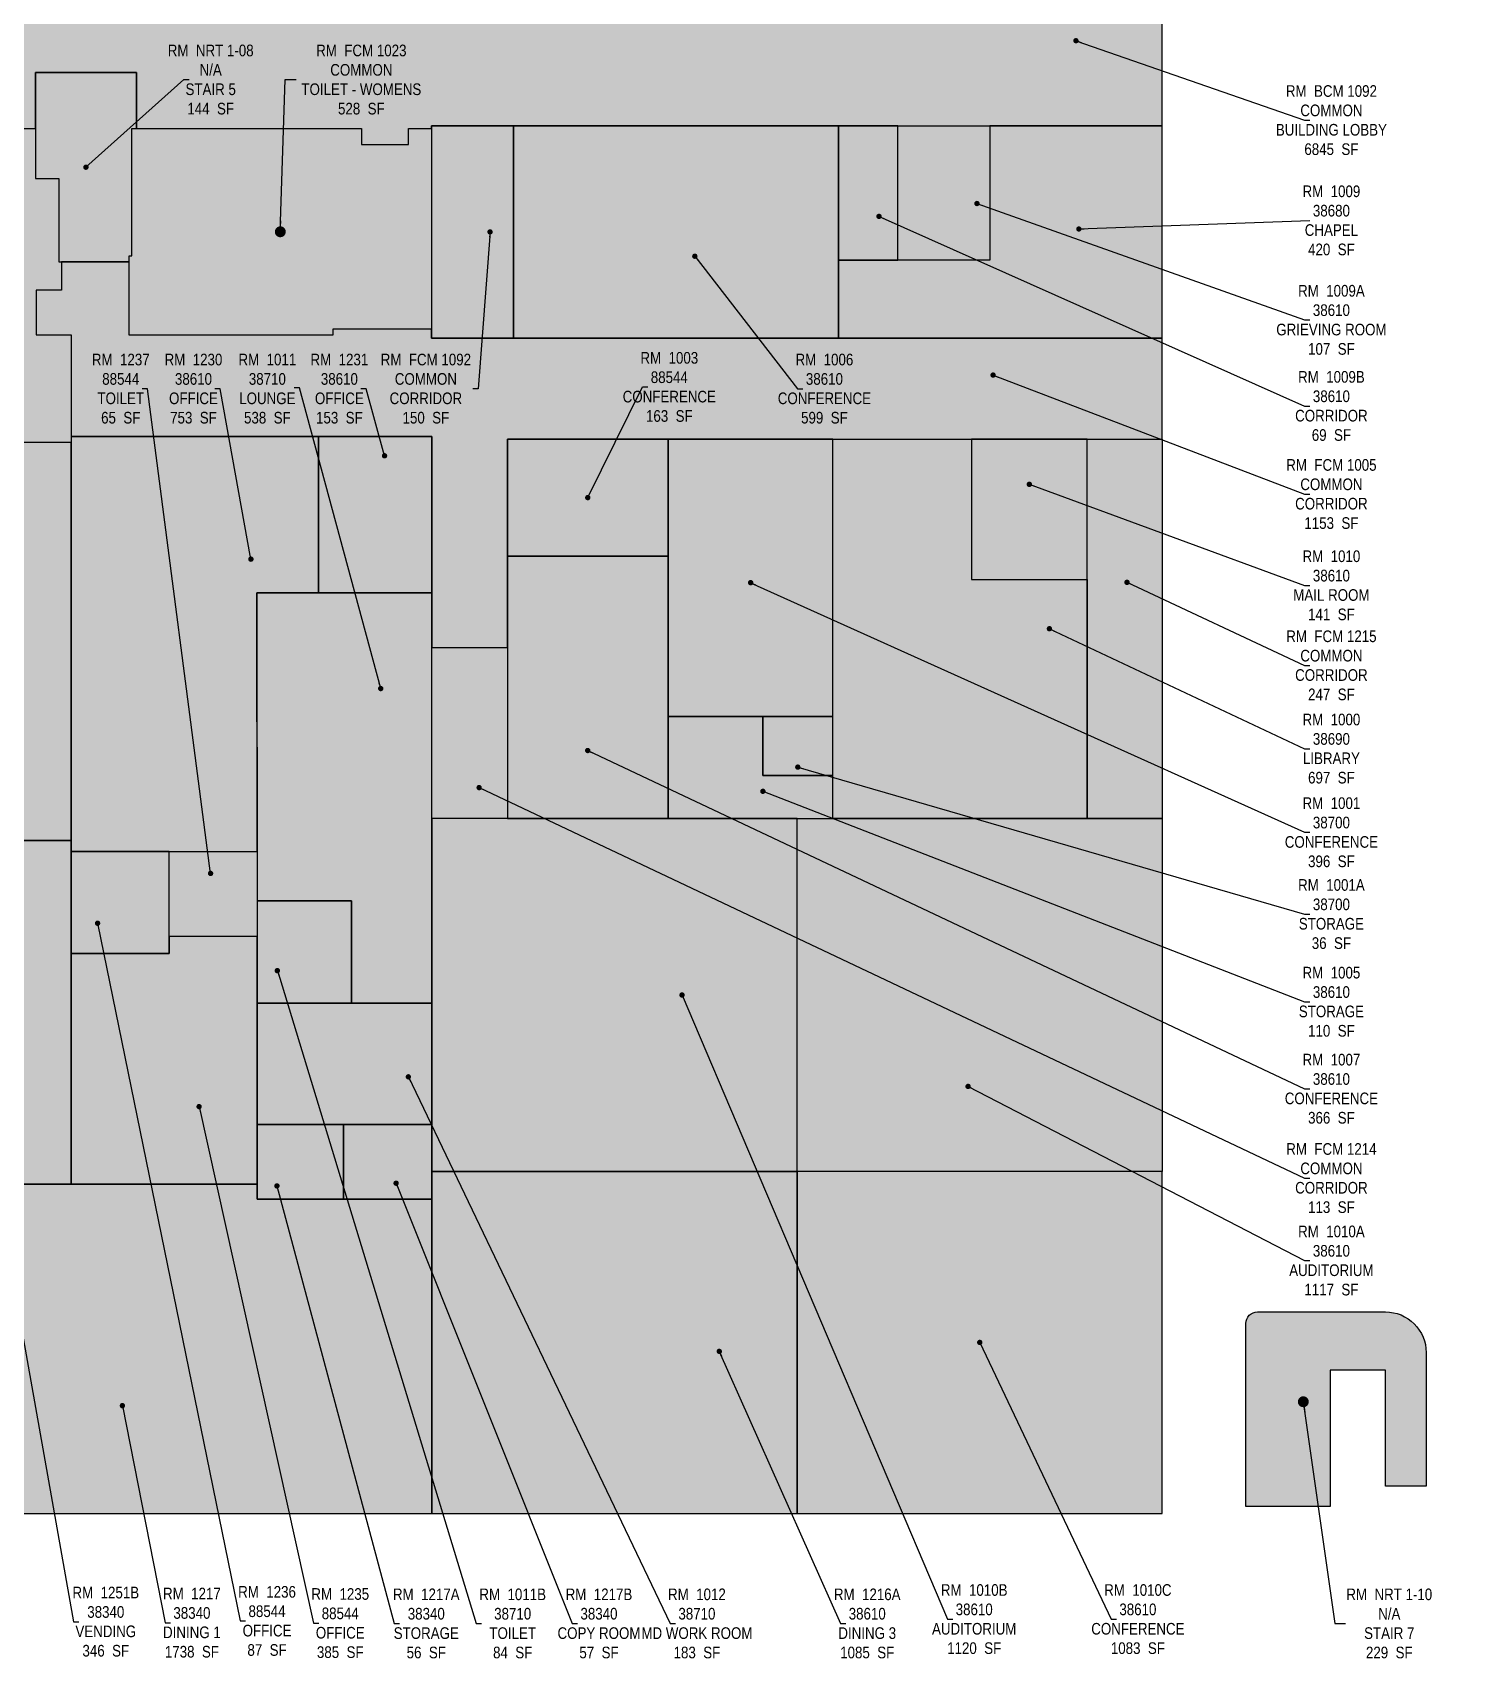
# Model space of a CAD drawing. Header units: inches. Extents: x 224 to 7720, y 1402 to 4817.
# Drawn here: x 6098 to 7708, y 1605 to 3422 of the extents above; entities that cross this region are included whole.
import ezdxf

# ---------------------------------------------------------------- set-up
doc = ezdxf.new("R2010")
doc.units = ezdxf.units.IN
doc.header["$LTSCALE"] = 96
doc.header["$MEASUREMENT"] = 0
for name, color, linetype in [('0-LABEL', 3, 'Continuous'), ('1-NRT', 200, 'Continuous'), ('1-NRT-PTN', 253, 'Continuous'), ('2-BCM', 140, 'Continuous'), ('2-BCM-PTN', 250, 'Continuous'), ('3-FCM', 190, 'Continuous'), ('3-FCM-PTN', 9, 'Continuous'), ('4-OCC', 6, 'Continuous'), ('4-OCC-PTN', 95, 'Continuous')]:
    doc.layers.add(name, color=color, linetype=linetype)
doc.styles.add('ArialN', font='ARIALN.TTF')
doc.dimstyles.new('AB-195', dxfattribs={"dimscale": 195, "dimtxt": 0.0703125, "dimasz": 0.0625, "dimexe": 0.0625, "dimexo": 0.125, "dimgap": 0.25, "dimtad": 0, "dimdec": 4, "dimrnd": 0.0625, "dimzin": 0, "dimdsep": 46, "dimlunit": 4, "dimtxsty": 'ArialN', "dimblk": 'ARCHTICK', "dimcen": 0.0625, "dimclrd": 256, "dimclre": 256, "dimclrt": 256, "dimadec": 0, "dimazin": 0, "dimtfac": 1, "dimtdec": 4, "dimtofl": 0, "dimtmove": 2, "dimatfit": 3, "dimldrblk": 'DOT', "dimfxl": 0, "dimfrac": 2, "dimtolj": 1, "dimtzin": 0, "dimlwd": -1, "dimlwe": -1, "dimarcsym": 0})

# ---------------------------------------------------------------- blocks, each defined once
blk = doc.blocks.new('_ArchTick')
at = {"const_width": 0.15}
blk.add_lwpolyline([(-0.5, -0.5), (0.5, 0.5)], dxfattribs=at)
blk = doc.blocks.new('_Dot')
at = {"lineweight": -2}
blk.add_line((-0.5, 0), (-1, 0), dxfattribs=at)
at = {"const_width": 0.5}
blk.add_lwpolyline([(-0.25, 0, 1), (0.25, 0, 1)], format="xyb", close=True, dxfattribs=at)

msp = doc.modelspace()

# ---------------------------------------------------------------- hatches: boundary and pattern name
at = {"layer": '1-NRT-PTN'}
msp.add_hatch(color=256, dxfattribs=at).paths.add_polyline_path([(6130.225474683675, 3165.749999999362), (6205.787974683672, 3165.749999999359), (6205.78797468367, 3172.749999999994), (6208.935335574098, 3172.749999999995), (6209.000000000042, 3315.020709935005), (6214.039796008125, 3315.020709935003), (6214.039796008125, 3377.685361649026), (6101.215321260066, 3377.685361649026), (6101.215321260058, 3259.250000000365), (6127.225474683675, 3259.250000000362), (6127.225474683675, 3165.749999999361), (6205.893987341873, 3165.74999999936)])
h = msp.add_hatch(color=256, dxfattribs=at)
edge = h.paths.add_edge_path()
edge.add_line((7655.5, 1946.499999999992), (7655.499999999868, 1796.999999999955))
edge.add_line((7655.499999999868, 1796.999999999955), (7610, 1796.999999999942))
edge.add_line((7610, 1796.999999999942), (7610.000000000001, 1926.999999999955))
edge.add_line((7610.000000000001, 1926.999999999955), (7548.250000000003, 1926.999999999955))
edge.add_line((7548.250000000003, 1926.999999999955), (7548.250000000039, 1774.249999999992))
edge.add_line((7548.250000000039, 1774.249999999992), (7453.999999999964, 1774.250000000009))
edge.add_line((7453.999999999964, 1774.250000000009), (7454, 1978.999999999996))
edge.add_arc((7466.99999999991, 1979.000000000082), 12.99999999990996, 89.99999999992389, 180.0000000003808, ccw=False)
edge.add_line((7466.999999999927, 1991.999999999992), (7610.000000000001, 1991.999999999993))
edge.add_arc((7610, 1946.499999999993), 45.49999999999977, -1.9895196601282805e-12, 89.99999999999892, ccw=False)
at = {"layer": '2-BCM-PTN'}
h = msp.add_hatch(color=256, dxfattribs=at)
edge = h.paths.add_edge_path()
edge.add_line((6101.212454112479, 3315.029857468945), (6101.209233548896, 3377.685361649026))
edge.add_line((6101.209233548896, 3377.685361649026), (6214.039796008125, 3377.685361649026))
edge.add_line((6214.039796008125, 3377.685361649026), (6214.039796008125, 3315.020709935003))
edge.add_line((6214.039796008125, 3315.020709935003), (6465.776710180276, 3315.020709935004))
edge.add_line((6465.776710180276, 3315.020709935004), (6465.776710180276, 3297.000000000073))
edge.add_line((6465.776710180276, 3297.000000000073), (6518.000000000043, 3297.000000000072))
edge.add_line((6518.000000000043, 3297.000000000072), (6518.031250000107, 3315.020709935004))
edge.add_line((6518.031250000107, 3315.020709935004), (6544.000000000012, 3315.020709934398))
edge.add_line((6544.000000000012, 3315.020709934398), (6544.000000000081, 3318.000000000032))
edge.add_line((6544.000000000081, 3318.000000000032), (7360.5, 3318.000000000363))
edge.add_line((7360.5, 3318.000000000363), (7360.499999999998, 3542.1709175719))
edge.add_line((7360.499999999998, 3542.1709175719), (6867.031278126902, 3542.170917571907))
edge.add_line((6867.031278126902, 3542.170917571907), (6867.031320602907, 3653.997935729411))
edge.add_line((6867.031320602907, 3653.997935729411), (6766.029516729442, 3653.99858231317))
edge.add_line((6766.029516729442, 3653.99858231317), (6766.029328150967, 3593.801770023223))
edge.add_line((6766.029328150967, 3593.801770023223), (6635.000000000003, 3593.801770023223))
edge.add_line((6635.000000000003, 3593.801770023223), (6635.000000000003, 3597.912379357716))
edge.add_line((6635.000000000003, 3597.912379357716), (6469.262773883358, 3597.912379357717))
edge.add_line((6469.262773883358, 3597.912379357717), (6469.262773883358, 3593.287379357716))
edge.add_line((6469.262773883358, 3593.287379357716), (5987.867985782351, 3593.287379356453))
edge.add_line((5987.867985782351, 3593.287379356453), (5987.89373830079, 3629.929002757093))
edge.add_line((5987.89373830079, 3629.929002757093), (5895.867373857025, 3630.001907885073))
edge.add_line((5895.867373857025, 3630.001907885073), (5895.867985784662, 3594.001771416751))
edge.add_line((5895.867985784662, 3594.001771416751), (5530.724555622291, 3594.002005247111))
edge.add_arc((5232.851144896924, 3778.775066330404), 350.5276778219564, 315.15465570658534, 328.18836940604933, ccw=False)
edge.add_arc((5628.882063581688, 3910.349710693699), 406.4726351917382, 228.6702587073889, 248.7226011877773, ccw=False)
edge.add_arc((5098.769213143565, 3854.06783903102), 361.1814260632752, 296.82657485281584, 316.42860782498053, ccw=False)
edge.add_line((5261.767317127042, 3531.757987132427), (5252.736508601783, 3547.324551303971))
edge.add_line((5252.736508601783, 3547.324551303971), (5262.142754033604, 3552.3003630296))
edge.add_arc((5426.575069476489, 3712.61361614682), 229.6482647157041, 200.7158517611942, 224.2733011486947, ccw=False)
edge.add_arc((5089.976654186931, 3850.120059669542), 250.3641741502925, 266.3713004013365, 299.1096459445155, ccw=False)
edge.add_arc((5005.566516761337, 4187.592557768034), 591.3232392220972, 256.5129338790946, 276.6584765305562, ccw=False)
edge.add_line((4867.654647934869, 3612.576480009416), (4888.666143209934, 4046.999999999995))
edge.add_line((4888.666143209934, 4046.999999999995), (4683.000000000005, 4046.999999999995))
edge.add_line((4683.000000000005, 4046.999999999995), (4659.000000000045, 4046.999999999993))
edge.add_line((4659.000000000045, 4046.999999999993), (4659.000000000045, 4024.630242644854))
edge.add_line((4659.000000000045, 4024.630242644854), (4659.000000000044, 3599.202611731863))
edge.add_line((4659.000000000044, 3599.202611731863), (4034.937148382647, 3599.202611732258))
edge.add_line((4034.937148382647, 3599.202611732258), (4034.937148382517, 3449.995051719539))
edge.add_line((4034.937148382517, 3449.995051719539), (3681.000000000002, 3449.995051719672))
edge.add_line((3681.000000000002, 3449.995051719672), (3664.500000000004, 3449.995051719672))
edge.add_line((3664.500000000004, 3449.995051719672), (3664.500007992885, 3308.006774618855))
edge.add_line((3664.500007992885, 3308.006774618855), (3670.241779652382, 3308.000000159495))
edge.add_line((3670.241779652382, 3308.000000159495), (3670.23823069834, 3304.992042969354))
edge.add_line((3670.23823069834, 3304.992042969354), (3776.977811709998, 3304.992042969354))
edge.add_line((3776.977811709998, 3304.992042969354), (3776.977811709998, 3317.826088269415))
edge.add_line((3776.977811709998, 3317.826088269415), (3835.96093970537, 3317.826088269417))
edge.add_arc((3921.961263428128, 3179.421046451185), 162.9478790323021, 75.82618871569662, 121.8554532751559, ccw=False)
edge.add_line((3961.861373103508, 3337.408364071994), (3982.194660128373, 3333.514510643568))
edge.add_arc((4018.900481964459, 3638.764416513178), 307.4488939483577, 263.1431950882545, 288.7937572050589)
edge.add_arc((4154.517343566981, 3213.965955908969), 138.6506596372579, 90.84737857627692, 105.29236128284691, ccw=False)
edge.add_line((4152.466837988525, 3352.601452246377), (4199.854489001302, 3352.601452246377))
edge.add_line((4199.854489001302, 3352.601452246377), (4199.854574621793, 3352.523195435604))
edge.add_line((4199.854574621793, 3352.523195435604), (4247.104489001302, 3352.574891394593))
edge.add_arc((4246.314557856361, 3223.892374675315), 128.6849412340896, 74.4525531934039, 89.64828825719002, ccw=False)
edge.add_arc((4378.158659760525, 3627.583177375398), 296.1716416939542, 250.810058676983, 283.4526941912997)
edge.add_arc((4564.530417974054, 2916.371022983083), 439.1688036785147, 88.82086383680303, 105.5144738412506, ccw=False)
edge.add_arc((4552.865137919565, 2792.355430922958), 563.471847708845, 80.80343298637348, 87.89440835456833, ccw=False)
edge.add_line((4642.920358804375, 3348.584322973531), (4642.920358804421, 3455.025913751611))
edge.add_arc((4644.920358804422, 3455.02591375161), 2.000000000000909, 96.96837081649193, 179.999999999987, ccw=False)
edge.add_arc((4685.647843447019, 3121.806548595949), 337.6990815001668, 68.45808303320268, 96.96837081646783, ccw=False)
edge.add_arc((4808.898145215614, 3434.025631144668), 2.03348541737856, -21.416480756794385, 68.45808303316329, ccw=False)
edge.add_line((4810.791220138324, 3433.283114963229), (4893.149839666863, 3415.420313910988))
edge.add_arc((4895.07236305874, 3415.971588622621), 2.00000000000001, 113.41552245828939, 195.9999999999744, ccw=False)
edge.add_arc((4932.882136892578, 3327.539502289193), 98.17592644677737, 80.1650047742445, 113.154897671166, ccw=False)
edge.add_arc((4971.031250000045, 3422.000000000407), 21.49999999995811, -49.64493539025767, 173.9323380797943, ccw=False)
edge.add_line((4984.952982669948, 3405.616002946391), (4984.95298266995, 3324.020709935377))
edge.add_line((4984.95298266995, 3324.020709935377), (4984.000000000047, 3324.020709935377))
edge.add_line((4984.000000000047, 3324.020709935377), (4984.000000000047, 3315.020709935055))
edge.add_line((4984.000000000047, 3315.020709935055), (5923.248772827724, 3315.020709935004))
edge.add_line((5923.248772827724, 3315.020709935004), (6101.212454112479, 3315.029857468945))
at = {"layer": '3-FCM-PTN'}
for points in [[(5923.248772827724, 3315.020709935004), (6101.212454112479, 3315.029857468945), (6101.212454112474, 3259.250000000365), (6127.225474683675, 3259.250000000362), (6127.225474683673, 3165.749999999361), (6130.225474683675, 3165.749999999361), (6130.225474683113, 3134.249999999864), (6102.036010786671, 3134.239523621256), (6102.031250355715, 3084.253735351706), (6141.253430555407, 3084.250000000375), (6141.253430555407, 2970.795289855521), (6141.222309232073, 2970.795289855521), (6141.222309232073, 2963.920289855153), (5920.048626753749, 2963.920289855153), (5920.048626753646, 3080.632246376931), (5923.248772827754, 3080.632246376932), (5923.248772827687, 3084.25000000039)], [(6543.92091603953, 3315.0207099344), (6543.920916039393, 3090.8260869565), (6512.559873365201, 3090.826086956497), (6433.631576162692, 3090.826086956488), (6433.631576162691, 3083.999999999993), (6205.810917721628, 3083.999999999993), (6205.810917721628, 3172.749999999994), (6208.935335574098, 3172.749999999995), (6209.000000000042, 3315.020709935005), (6465.776710180276, 3315.020709935005), (6465.776710180276, 3297.000000000073), (6518.000000000075, 3297.000000000149), (6518.000000000112, 3315.020709935005)], [(6544.000000000074, 3080.749999999356), (6635.352867685664, 3080.749999999356), (6635.352867685664, 3317.999999999993), (6544.000000000081, 3318.00000000013)], [(7360.499999999976, 2967.670289855484), (7360.515624999984, 3080.749999999355), (6635.352867685664, 3080.749999999356), (6547.065121898453, 3080.749999999356), (6544.000000000074, 3080.749999999357), (6544.000000000073, 3090.8260869565), (6433.631576162692, 3090.826086956488), (6433.631576162691, 3083.999999999993), (6206.000000000082, 3083.999999999993), (6205.893987341873, 3165.74999999936), (6130.225474683675, 3165.749999999362), (6130.225474683675, 3134.249999999864), (6102.036011784396, 3134.250000000367), (6102.031249999976, 3084.250000000375), (6141.253430555407, 3084.250000000375), (6141.253430555403, 2970.795289855521), (6544.031193134443, 2970.795300828903), (6544.031361905453, 2734.933718650908), (6628.724619945529, 2734.933702033913), (6628.724665536006, 2967.670289855484)], [(7276.60978752204, 2543.500000000365), (7276.609787522041, 2967.670289855484), (7360.499999999976, 2967.670289855484), (7360.499999999969, 2543.499999851741)], [(6544.032556250401, 2734.933718650908), (6628.724619945529, 2734.933702033913), (6628.724628846929, 2543.500000000366), (6544.032558532861, 2543.499999008714), (6544.031361905453, 2734.933718650908)]]:
    msp.add_hatch(color=256, dxfattribs=at).paths.add_polyline_path(points)
at = {"layer": '4-OCC-PTN'}
for color, points in [(31, [(6635.352867685664, 3317.999999999993), (6635.352867685664, 3080.749999999356), (6998.699196594127, 3080.749999999355), (6998.778765947691, 3318.000000000216)]), (31, [(6998.69849151038, 3167.749948661331), (7065.031250017008, 3167.749968795981), (7065.031293278134, 3318.000029598787), (6998.778765994294, 3318.000138955446), (6998.728374801402, 3167.749948670402)]), (132, [(7358.281250000002, 3318.000000000364), (7167.829466381138, 3318.000000000365), (7167.829466380925, 3167.749999999357), (6998.69849151038, 3167.749948661331), (6998.699196594127, 3080.749999999356), (7360.499999999998, 3080.749999999355), (7360.5, 3318.000000000364)]), (31, [(7167.829466381138, 3318.000000000365), (7167.829466380925, 3167.749999999357), (7065.031249999825, 3167.749999999404), (7064.94851582197, 3318.000029622621)]), (50, [(5920.000000000065, 2963.920289855154), (5920.000000000065, 2979.500000001956), (5608.000000000066, 2979.500000000468), (5607.781286175849, 2519.170289855158), (6137.972309232073, 2519.17028985518), (6141.222309232073, 2519.17028985518), (6141.222309232073, 2963.920289855153), (5920.048626753749, 2963.920289855153)]), (31, [(6141.222309232075, 2506.541805561646), (6349.098283405391, 2506.541804876947), (6348.738946572499, 2795.950741309494), (6417.406250035125, 2795.950742113509), (6417.406249999991, 2970.79528985551), (6141.222309232073, 2970.795289855521)]), (31, [(6417.406250035125, 2795.950742113509), (6544.03255557694, 2795.950743596164), (6544.031193134443, 2970.795300828903), (6417.406250000006, 2970.71736468427)]), (61, [(6628.724639269079, 2836.92028985549), (6808.218889712313, 2836.920289855488), (6808.218889712313, 2967.670289855484), (6628.724665536006, 2967.670289855484), (6628.724628846931, 2836.92028985549)]), (151, [(6808.218889712313, 2657.500000000367), (6992.244407629443, 2657.500000000372), (6992.244407629444, 2967.670289855477), (6808.218889712314, 2967.670289855484)]), (180, [(6992.244407629444, 2967.670289855477), (7147.385580251995, 2967.670289855484), (7147.385580251994, 2810.92028985548), (7276.609787522041, 2810.92028985548), (7276.60978752204, 2543.500000000365), (6992.24440762944, 2543.500000000364)]), (31, [(7147.385580251996, 2967.670289855484), (7147.385580251994, 2810.92028985548), (7276.609787522041, 2810.92028985548), (7276.609786765021, 2967.670289702819)]), (31, [(6628.724619792083, 2543.500000000366), (6808.218889712312, 2543.500000000364), (6808.218889712314, 2836.920289855484), (6628.724628846931, 2836.92028985549), (6628.724628846929, 2543.500000000366)]), (234, [(6543.471371898453, 2795.950743589593), (6348.739261182007, 2795.950741309498), (6349.098282951321, 2451.683707066759), (6454.406249999672, 2451.683713570106), (6454.40624171805, 2337.121213569733), (6544.03256094933, 2337.121213569733), (6544.03255557694, 2795.950743596164)]), (31, [(6808.218889712312, 2543.500000000364), (6992.24440762944, 2543.500000000364), (6992.244407629445, 2591.500000000365), (6914.244408914802, 2591.500000000365), (6914.244408914801, 2657.500000000366), (6808.218889712313, 2657.500000000367)]), (151, [(6914.244408914802, 2591.500000000365), (6992.244407629445, 2591.500000000357), (6992.244407629443, 2657.500000000366), (6914.244408914801, 2657.500000000366)]), (50, [(6011.506770627269, 2519.170289855175), (6011.506770626874, 2134.791806019966), (6141.222309232073, 2134.791806019966), (6141.222309232073, 2519.17028985518)]), (61, [(6250.764801880107, 2392.541806020502), (6250.764802347255, 2506.541804876948), (6141.222309232075, 2506.541805561646), (6141.222309232073, 2392.541806020502)]), (61, [(6250.764801892804, 2411.545063508977), (6250.764802347255, 2506.541804876948), (6349.098283405391, 2506.541804876947), (6349.098282619087, 2411.545062720836)]), (234, [(6349.098283993334, 2337.121213569733), (6454.40624171805, 2337.121213569733), (6454.406249999672, 2451.683713570106), (6349.098282951321, 2451.683714416927)]), (61, [(6141.222309232073, 2134.791806020035), (6349.098283993335, 2134.791806020035), (6349.098283555635, 2411.545062720836), (6253.879634175545, 2411.545063508977), (6250.764801892804, 2411.545063508977), (6250.764801880107, 2392.541806020502), (6141.222309232073, 2392.541806020502)]), (234, [(6349.098283993334, 2337.121213569733), (6349.098283993335, 2201.610755666275), (6544.03255585763, 2201.608981431409), (6544.03256094933, 2337.121213569733)]), (50, [(6349.098283887657, 2201.610755666276), (6349.098283993335, 2118.000001528528), (6406.412094942558, 2118.000001528528), (6445.382155891781, 2118.000001528528), (6445.382916884493, 2201.609879311639)]), (50, [(6445.382916884493, 2201.609879311639), (6445.382916884493, 2118.000001528528), (6544.032556836599, 2118.000002683607), (6544.03255585763, 2201.608945691265)]), (31, [(6544.03256094933, 1766.751907399763), (6952.688810949222, 1766.751907399949), (6952.688810949223, 2149.001907400137), (6544.032560949331, 2149.001907400137)]), (31, [(6952.688810949223, 2149.001907400136), (6952.688810949222, 1766.751907399764), (7360.499999999999, 1766.751907399762), (7360.499999999999, 2149.001907400137)]), (50, [(6544.032561145945, 2118.000002683607), (6349.098283993335, 2118.000001528528), (6349.098283993335, 2134.791806019967), (5855.000000000003, 2134.791806020127), (5855.000000000003, 1766.751907399764), (6544.032560949328, 1766.751907399763)])]:
    msp.add_hatch(color=color, dxfattribs=at).paths.add_polyline_path(points)
h = msp.add_hatch(color=31, dxfattribs=at)
h.paths.add_polyline_path([(6952.688810949223, 2149.001907400137), (6952.688810949222, 2543.500000000364), (7360.499999999999, 2543.499999851741), (7360.499999999999, 2149.001907400137)])
h.paths.add_polyline_path([(6952.688810949222, 2149.001907400137), (6952.688810949222, 2543.500000000364), (6544.032558548254, 2543.497491407767), (6544.032560949331, 2149.001907400137)])

# ---------------------------------------------------------------- linework, layer by layer
at = {"layer": '1-NRT'}
msp.add_lwpolyline([(6130.225474683675, 3165.749999999362), (6205.787974683672, 3165.749999999359), (6205.78797468367, 3172.749999999994), (6208.935335574098, 3172.749999999995), (6209.000000000042, 3315.020709935005), (6214.039796008125, 3315.020709935003), (6214.039796008125, 3377.685361649026), (6101.215321260066, 3377.685361649026), (6101.215321260058, 3259.250000000365), (6127.225474683675, 3259.250000000362), (6127.225474683675, 3165.749999999361), (6205.893987341873, 3165.74999999936)], close=True, dxfattribs=at)
msp.add_lwpolyline([(7655.5, 1946.499999999992), (7655.499999999868, 1796.999999999955), (7610, 1796.999999999942), (7610.000000000001, 1926.999999999955), (7548.250000000003, 1926.999999999955), (7548.250000000039, 1774.249999999992), (7453.999999999964, 1774.250000000009), (7454, 1978.999999999996, -0.4142135623754306), (7466.999999999927, 1991.999999999992), (7610.000000000001, 1991.999999999993, -0.414213562373101)], format="xyb", close=True, dxfattribs=at)
at = {"layer": '2-BCM'}
msp.add_lwpolyline([(5923.248772827724, 3315.020709935004), (6101.212454112479, 3315.029857468945), (6101.212454112479, 3315.029857468945), (6101.212454112479, 3315.029857468945), (6101.209233548896, 3377.685361649026), (6214.039796008125, 3377.685361649026), (6214.039796008125, 3315.020709935003), (6465.776710180276, 3315.020709935004), (6465.776710180276, 3297.000000000073), (6518.000000000043, 3297.000000000072), (6518.031250000107, 3315.020709935004), (6544.000000000012, 3315.020709934398), (6544.000000000081, 3318.000000000032), (7360.5, 3318.000000000363), (7360.499999999998, 3542.1709175719), (6867.031278126902, 3542.170917571907), (6867.031320602907, 3653.997935729411), (6766.029516729442, 3653.99858231317), (6766.029328150967, 3593.801770023223), (6635.000000000003, 3593.801770023223), (6635.000000000003, 3597.912379357716), (6469.262773883358, 3597.912379357717), (6469.262773883358, 3593.287379357716), (5987.867985782351, 3593.287379356453)], dxfattribs=at)
at = {"layer": '3-FCM'}
for points in [[(5923.248772827724, 3315.020709935004), (6101.212454112479, 3315.029857468945), (6101.212454112474, 3259.250000000365), (6127.225474683675, 3259.250000000362), (6127.225474683673, 3165.749999999361), (6130.225474683675, 3165.749999999361), (6130.225474683113, 3134.249999999864), (6102.036010786671, 3134.239523621256), (6102.031250355715, 3084.253735351706), (6141.253430555407, 3084.250000000375), (6141.253430555407, 2970.795289855521), (6141.222309232073, 2970.795289855521), (6141.222309232073, 2963.920289855153), (5920.048626753749, 2963.920289855153), (5920.048626753646, 3080.632246376931), (5923.248772827754, 3080.632246376932), (5923.248772827687, 3084.25000000039), (5923.248773677039, 3315.020709935048)], [(6543.92091603953, 3315.0207099344), (6543.920916039393, 3090.8260869565), (6512.559873365213, 3090.826086956497), (6512.559873365201, 3090.826086956497), (6433.631576162692, 3090.826086956488), (6433.631576162691, 3083.999999999993), (6205.810917721628, 3083.999999999993), (6205.810917721628, 3172.749999999994), (6208.935335574098, 3172.749999999995), (6209.000000000042, 3315.020709935005), (6465.776710180276, 3315.020709935005), (6465.776710180276, 3297.000000000073), (6518.000000000075, 3297.000000000149), (6518.000000000112, 3315.020709935005)], [(6544.000000000074, 3080.749999999356), (6635.352867685664, 3080.749999999356), (6635.352867685664, 3317.999999999993), (6544.000000000081, 3318.00000000013), (6544.000000000074, 3080.750000000109)], [(7360.499999999976, 2967.670289855484), (7360.515624999984, 3080.749999999355), (6635.352867685664, 3080.749999999356), (6547.065121898453, 3080.749999999356), (6544.000000000074, 3080.749999999357), (6544.000000000073, 3090.8260869565), (6433.631576162692, 3090.826086956488), (6433.631576162691, 3083.999999999993), (6206.000000000082, 3083.999999999993), (6205.893987341873, 3165.74999999936), (6130.225474683675, 3165.749999999362), (6130.225474683675, 3134.249999999864), (6102.036011784396, 3134.250000000367), (6102.031249999976, 3084.250000000375), (6141.253430555407, 3084.250000000375), (6141.253430555403, 2970.795289855521), (6544.031193134443, 2970.795300828903), (6544.031361905453, 2734.933718650908), (6628.724619945529, 2734.933702033913), (6628.724665536006, 2967.670289855484), (7360.499999999976, 2967.670289855484)], [(7276.60978752204, 2543.500000000365), (7276.609787522041, 2967.670289855484), (7360.499999999976, 2967.670289855484), (7360.499999999969, 2543.499999851741), (7276.60978752204, 2543.499999851741)], [(6544.032556250401, 2734.933718650908), (6628.724619945529, 2734.933702033913), (6628.724628846929, 2543.500000000366), (6544.032558532861, 2543.499999008714), (6544.031361905453, 2734.933718650908)]]:
    msp.add_lwpolyline(points, close=True, dxfattribs=at)
at = {"layer": '4-OCC'}
for points in [[(6635.352867685664, 3317.999999999993), (6635.352867685664, 3080.749999999356), (6998.699196594127, 3080.749999999355), (6998.778765947691, 3318.000000000216), (6635.352867685664, 3317.999999999993)], [(6998.69849151038, 3167.749948661331), (7065.031250017008, 3167.749968795981), (7065.031293278134, 3318.000029598787), (6998.778765994294, 3318.000138955446), (6998.728374801402, 3167.749948670402)], [(7358.281250000002, 3318.000000000364), (7167.829466381138, 3318.000000000365), (7167.829466380925, 3167.749999999357), (6998.69849151038, 3167.749948661331), (6998.699196594127, 3080.749999999356), (7360.499999999998, 3080.749999999355), (7360.5, 3318.000000000364), (7358.281250000002, 3318.000000000364)], [(7167.829466381138, 3318.000000000365), (7167.829466380925, 3167.749999999357), (7065.031249999825, 3167.749999999404), (7064.94851582197, 3318.000029622621), (7167.829466381138, 3318.000000000365)], [(5920.000000000065, 2963.920289855154), (5920.000000000065, 2979.500000001956), (5608.000000000066, 2979.500000000468), (5607.781286175849, 2519.170289855158), (6137.972309232073, 2519.17028985518), (6141.222309232073, 2519.17028985518), (6141.222309232073, 2963.920289855153), (5920.048626753749, 2963.920289855153)], [(6141.222309232075, 2506.541805561646), (6349.098283405391, 2506.541804876947), (6348.738946572499, 2795.950741309494), (6417.406250035125, 2795.950742113509), (6417.406249999991, 2970.79528985551), (6141.222309232073, 2970.795289855521), (6141.222309232075, 2506.541805561646)], [(6417.406250035125, 2795.950742113509), (6544.03255557694, 2795.950743596164), (6544.031193134443, 2970.795300828903), (6417.406250000006, 2970.71736468427), (6417.406250035125, 2795.950742113509)], [(6628.724639269079, 2836.92028985549), (6808.218889712313, 2836.920289855488), (6808.218889712313, 2967.670289855484), (6628.724665536006, 2967.670289855484), (6628.724628846931, 2836.92028985549)], [(6808.218889712313, 2657.500000000367), (6992.244407629443, 2657.500000000372), (6992.244407629444, 2967.670289855477), (6808.218889712314, 2967.670289855484), (6808.218889712311, 2657.500000000367)], [(6992.244407629444, 2967.670289855477), (7147.385580251995, 2967.670289855484), (7147.385580251994, 2810.92028985548), (7276.609787522041, 2810.92028985548), (7276.60978752204, 2543.500000000365), (6992.24440762944, 2543.500000000364)], [(7147.385580251996, 2967.670289855484), (7147.385580251994, 2810.92028985548), (7276.609787522041, 2810.92028985548), (7276.609786765021, 2967.670289702819)], [(6628.724619792083, 2543.500000000366), (6808.218889712312, 2543.500000000364), (6808.218889712314, 2836.920289855484), (6628.724628846931, 2836.92028985549), (6628.724628846929, 2543.500000000366)], [(6543.471371898453, 2795.950743589593), (6348.739261182007, 2795.950741309498), (6349.098282951321, 2451.683707066759), (6454.406249999672, 2451.683713570106), (6454.40624171805, 2337.121213569733), (6544.03256094933, 2337.121213569733), (6544.03255557694, 2795.950743596164), (6543.471371898453, 2795.950743589593)], [(6808.218889712312, 2543.500000000364), (6992.24440762944, 2543.500000000364), (6992.244407629445, 2591.500000000365), (6914.244408914802, 2591.500000000365), (6914.244408914801, 2657.500000000366), (6808.218889712313, 2657.500000000367), (6808.218889712312, 2543.500000000364)], [(6914.244408914802, 2591.500000000365), (6992.244407629445, 2591.500000000357), (6992.244407629443, 2657.500000000366), (6914.244408914801, 2657.500000000366), (6914.244408914794, 2591.500000000365)], [(6952.688810949222, 2149.001907400137), (6952.688810949222, 2543.500000000364), (6544.032558548254, 2543.497491407767), (6544.032560949331, 2149.001907400137), (6952.688810949223, 2149.001907400136)], [(6952.688810949223, 2149.001907400137), (6952.688810949222, 2543.500000000364), (7360.499999999999, 2543.499999851741), (7360.499999999999, 2149.001907400137), (6952.688810949223, 2149.001907400137)], [(6011.506770627269, 2519.170289855175), (6011.506770626874, 2134.791806019966), (6141.222309232073, 2134.791806019966), (6141.222309232073, 2519.17028985518)], [(6250.764801880107, 2392.541806020502), (6250.764802347255, 2506.541804876948), (6141.222309232075, 2506.541805561646), (6141.222309232073, 2392.541806020502), (6250.764801880107, 2392.541805596499)], [(6349.098283993334, 2337.121213569733), (6454.40624171805, 2337.121213569733), (6454.406249999672, 2451.683713570106), (6349.098282951321, 2451.683714416927), (6349.098283993334, 2337.121213569733)], [(6141.222309232073, 2134.791806020035), (6349.098283993335, 2134.791806020035), (6349.098283555635, 2411.545062720836), (6253.879634175545, 2411.545063508977), (6250.764801892804, 2411.545063508977), (6250.764801880107, 2392.541806020502), (6141.222309232073, 2392.541806020502), (6141.222309232073, 2134.791806019966)], [(6349.098283993334, 2337.121213569733), (6349.098283993335, 2201.610755666275), (6544.03255585763, 2201.608981431409), (6544.03256094933, 2337.121213569733)], [(6349.098283887657, 2201.610755666276), (6349.098283993335, 2118.000001528528), (6406.412094942558, 2118.000001528528), (6445.382155891781, 2118.000001528528), (6445.382916884493, 2201.609879311639), (6349.098283993335, 2201.610755666276)], [(6445.382916884493, 2201.609879311639), (6445.382916884493, 2118.000001528528), (6544.032556836599, 2118.000002683607), (6544.03255585763, 2201.608945691265), (6445.382916884493, 2201.60987931164)], [(6544.03256094933, 1766.751907399763), (6952.688810949222, 1766.751907399949), (6952.688810949223, 2149.001907400137), (6544.032560949331, 2149.001907400137), (6544.03256094933, 1766.751907399763)], [(6952.688810949223, 2149.001907400136), (6952.688810949222, 1766.751907399764), (7360.499999999999, 1766.751907399762), (7360.499999999999, 2149.001907400137), (6952.688810949223, 2149.001907400136)], [(6544.032561145945, 2118.000002683607), (6544.032561145945, 2118.000002683607), (6349.098283993335, 2118.000001528528), (6349.098283993335, 2134.791806019967), (5855.000000000003, 2134.791806020127), (5855.000000000003, 1766.751907399764), (6544.032560949328, 1766.751907399763)]]:
    msp.add_lwpolyline(points, close=True, dxfattribs=at)
msp.add_lwpolyline([(6250.764801892804, 2411.545063508977), (6250.764802347255, 2506.541804876948), (6349.098283405391, 2506.541804876947), (6349.098282619087, 2411.545062720836), (6250.764801892804, 2411.545063508977)], dxfattribs=at)

# ---------------------------------------------------------------- texts
at = {"layer": '0-LABEL', "char_height": 13, "attachment_point": 5, "style": 'ArialN'}
for s, insert in [('RM  NRT 1-08\\PN/A\\PSTAIR 5\\P144  SF', (6297.05038506687, 3369.618391507913)), ('RM  FCM 1023\\PCOMMON\\PTOILET - WOMENS\\P528  SF', (6465.421898740769, 3369.618391507913)), ('RM  BCM 1092\\PCOMMON\\PBUILDING LOBBY\\P6845  SF', (7549.624950526551, 3324.297683616067)), ('RM  1009\\P38680\\PCHAPEL\\P420  SF', (7549.624950526551, 3212.188791113173)), ('RM  1009A\\P38610\\PGRIEVING ROOM\\P107  SF', (7549.624950526551, 3100.968088254196)), ('RM  1237\\P88544\\PTOILET\\P65  SF', (6196.529850373676, 3024.083424026539)), ('RM  1230\\P38610\\POFFICE\\P753  SF', (6277.805220979184, 3024.083424026539)), ('RM  1011\\P38710\\PLOUNGE\\P538  SF', (6360.381779385445, 3024.083424026539)), ('RM  1231\\P38610\\POFFICE\\P153  SF', (6440.869035275946, 3024.083424026539)), ('RM  FCM 1092\\PCOMMON\\PCORRIDOR\\P150  SF', (6537.554241836651, 3024.083424026538)), ('RM  1003\\P88544\\PCONFERENCE\\P163  SF', (6809.63569045756, 3026.003386852014)), ('RM  1006\\P38610\\PCONFERENCE\\P599  SF', (6982.979830890208, 3024.083424026538)), ('RM  1009B\\P38610\\PCORRIDOR\\P69  SF', (7549.624950526551, 3004.716479750548)), ('RM  FCM 1005\\PCOMMON\\PCORRIDOR\\P1153  SF', (7549.624950526551, 2906.286581256298)), ('RM  1010\\P38610\\PMAIL ROOM\\P141  SF', (7549.624950526553, 2804.197694133598)), ('RM  FCM 1215\\PCOMMON\\PCORRIDOR\\P247  SF', (7549.624950526551, 2714.724446944413)), ('RM  1000\\P38690\\PLIBRARY\\P697  SF', (7549.62495052655, 2621.647904291233)), ('RM  1001\\P38700\\PCONFERENCE\\P396  SF', (7549.624950526551, 2528.141071562427)), ('RM  1001A\\P38700\\PSTORAGE\\P36  SF', (7549.624950526551, 2436.691566296145)), ('RM  1005\\P38610\\PSTORAGE\\P110  SF', (7549.624950526552, 2338.665533523425)), ('RM  1007\\P38610\\PCONFERENCE\\P366  SF', (7549.624950526551, 2241.432099469755)), ('RM  FCM 1214\\PCOMMON\\PCORRIDOR\\P113  SF', (7549.624950526551, 2141.527874990934)), ('RM  1010A\\P38610\\PAUDITORIUM\\P1117  SF', (7549.624950526551, 2049.33209715811)), ('RM  1251B\\P38340\\PVENDING\\P346  SF', (6179.811058920087, 1645.610654856404)), ('RM  1217\\P38340\\PDINING 1\\P1738  SF', (6276.055815031819, 1644.501187449192)), ('RM  1236\\P88544\\POFFICE\\P87  SF', (6360.030242274906, 1646.437124333572)), ('RM  1235\\P88544\\POFFICE\\P385  SF', (6441.862234884649, 1644.038406946227)), ('RM  1217A\\P38340\\PSTORAGE\\P56  SF', (6538.005912190716, 1643.625953699878)), ('RM  1011B\\P38710\\PTOILET\\P84  SF', (6634.582574081627, 1643.625953699878)), ('RM  1217B\\P38340\\PCOPY ROOM\\P57  SF', (6731.029493580902, 1643.625953699878)), ('RM  1012\\P38710\\PMD WORK ROOM\\P183  SF', (6840.486167177534, 1643.625953699878)), ('RM  1216A\\P38610\\PDINING 3\\P1085  SF', (7030.825864787773, 1643.625953699877)), ('RM  1010B\\P38610\\PAUDITORIUM\\P1120  SF', (7150.382648138506, 1648.493941234459)), ('RM  1010C\\P38610\\PCONFERENCE\\P1083  SF', (7333.330024754825, 1648.493941234459)), ('RM  NRT 1-10\\PN/A\\PSTAIR 7\\P229  SF', (7614.308440485715, 1643.625953699877))]:
    msp.add_mtext(s, dxfattribs=dict(at, insert=insert))

# ---------------------------------------------------------------- leaders
at = {"layer": '0-LABEL', "annotation_type": 0, "has_hookline": 1}
for points, hookline_direction, text_width in [([(7264.128459469061, 3413.103979877973), (7519.624950526551, 3324.297683616067), (7525.624950526551, 3324.297683616067)], 0, 122.9236016371078), ([(6157.627558634092, 3271.717680824192), (6267.05038506687, 3369.618391507913), (6273.05038506687, 3369.618391507913)], 0, 94.1568894952251), ([(7043.989258169189, 3216.694000908717), (7519.624950526551, 3004.716479750548), (7525.624950526551, 3004.716479750548)], 0, 80.14597544338336), ([(7153.482502859837, 3231.116863039699), (7519.624950526551, 3100.968088254196), (7525.624950526551, 3100.968088254196)], 0, 121.3540245566167), ([(5982.961395286137, 3139.4726223611), (6013.960969774696, 3205.747560493894), (6019.960969774696, 3205.747560493894)], 0, 99.07844474761255), ([(6609.255639111251, 3199.374999999742), (6595.932492464426, 3024.083424026538), (6589.932492464426, 3024.083424026538)], 1, 99.02523874488404), ([(7267.349217781446, 3202.624497930906), (7525.624950526551, 3212.188791113173)], 0, 62.74761255115963), ([(6838.142295381854, 3172.192158194692), (6952.979830890208, 3024.083424026538), (6958.979830890208, 3024.083424026538)], 0, 102.7141882673943), ([(7171.494955251997, 3039.288614443309), (7519.624950526551, 2906.286581256298), (7525.624950526551, 2906.286581256298)], 0, 99.193724420191), ([(6296.921757415034, 2482.212504790616), (6226.529850373676, 3024.083424026539), (6220.529850373676, 3024.083424026539)], 1, 62.71214188267395), ([(6342.006651006763, 2833.523992749985), (6307.805220979184, 3024.083424026539), (6301.805220979184, 3024.083424026539)], 1, 62.68553888130969), ([(6487.073027346187, 2688.83878881506), (6396.183445625669, 3025.156115164932), (6390.183445625669, 3025.156115164932)], 1, 61.02728512960437), ([(6491.366093429344, 2949.079794417273), (6470.869035275946, 3024.083424026539), (6464.869035275946, 3024.083424026539)], 1, 60.6637107776262), ([(6718.471759279622, 2902.295289855486), (6779.63569045756, 3026.003386852014), (6785.63569045756, 3026.003386852014)], 0, 102.7141882673943), ([(7211.997683887017, 2917.21732178618), (7519.624950526553, 2804.197694133598), (7525.624950526553, 2804.197694133598)], 0, 83.01023192360165), ([(6900.525990442115, 2807.192735221445), (7519.624950526551, 2528.141071562427), (7525.624950526551, 2528.141071562427)], 0, 102.7141882673943), ([(7321.142521154994, 2807.625874503638), (7519.624950526551, 2714.724446944413), (7525.624950526551, 2714.724446944413)], 0, 99.193724420191), ([(7234.437200891512, 2755.751805668903), (7519.62495052655, 2621.647904291233), (7525.62495052655, 2621.647904291233)], 0, 62.68553888130969), ([(6718.471754752199, 2619.570376229302), (7519.624950526551, 2241.432099469755), (7525.624950526551, 2241.432099469755)], 0, 102.7141882673943), ([(6953.244408272118, 2601.02968502873), (7519.624950526551, 2436.691566296145), (7525.624950526551, 2436.691566296145)], 0, 73.38881309686221), ([(6597.094651634799, 2578.118588020526), (7519.624950526551, 2141.527874990934), (7525.624950526551, 2141.527874990934)], 0, 99.07844474761255), ([(6914.187829842813, 2573.983000142554), (7519.624950526552, 2338.665533523425), (7525.624950526552, 2338.665533523425)], 0, 71.34924965893589), ([(6170.622637655002, 2426.497067995644), (6330.030242274906, 1646.437124333572), (6336.030242274906, 1646.437124333572)], 0, 62.71214188267395), ([(6371.546483948743, 2373.486156361717), (6593.75545409362, 1643.625953699878), (6599.75545409362, 1643.625953699878)], 0, 72.57298772169167), ([(6823.862034776847, 2346.25095370025), (7120.382648138506, 1648.493941234459), (7126.382648138506, 1648.493941234459)], 0, 93.18144611186904), ([(5809.644028401412, 2326.981047937562), (5996.710533291311, 1643.625953699879), (6002.710533291311, 1643.625953699879)], 0, 104.6916780354707), ([(6517.950237378018, 2254.791101368688), (6810.486167177534, 1643.625953699878), (6816.486167177534, 1643.625953699878)], 0, 121.8683492496589), ([(7143.517148112418, 2244.065419907153), (7519.624950526551, 2049.33209715811), (7525.624950526551, 2049.33209715811)], 0, 93.18144611186904), ([(6284.092468829544, 2221.463392035665), (6411.862234884649, 1644.038406946227), (6417.862234884649, 1644.038406946227)], 0, 62.80081855388813), ([(6043.500000000043, 2209.579492366765), (6143.811058920087, 1645.610654856404), (6149.811058920087, 1645.610654856404)], 0, 72.57298772169167), ([(6371.098238555006, 2132.830879554203), (6502.005912190716, 1643.625953699878), (6508.005912190716, 1643.625953699878)], 0, 73.38881309686221), ([(6504.277082436239, 2135.864202509775), (6701.029493580902, 1643.625953699878), (6707.029493580902, 1643.625953699878)], 0, 90.84924965893589), ([(6865.480422708256, 1947.834517076662), (7000.825864787773, 1643.625953699877), (7006.825864787773, 1643.625953699877)], 0, 73.38881309686221), ([(7156.594405474611, 1957.876907399949), (7303.330024754825, 1648.493941234459), (7309.330024754825, 1648.493941234459)], 0, 102.7141882673943), ([(6198.362366912113, 1887.161446942896), (6246.055815031819, 1644.501187449192), (6252.055815031819, 1644.501187449192)], 0, 62.71214188267395)]:
    msp.add_leader(points, dimstyle='AB-195', override={"dimscale": 96}, dxfattribs=dict(at, hookline_direction=hookline_direction, text_width=text_width))
at = {"layer": '0-LABEL', "annotation_type": 0, "has_hookline": 1, "hookline_direction": 0}
for points, text_width in [([(6374.865916880579, 3199.510354967499), (6380.455772175293, 3369.618391507913), (6392.643272175293, 3369.618391507913)], 132.899727148704), ([(7518.219685805052, 1891.564730992947), (7553.370940485715, 1643.625953699877), (7565.558440485715, 1643.625953699877)], 94.09481582537518)]:
    msp.add_leader(points, dimstyle='AB-195', dxfattribs=dict(at, text_width=text_width))

doc.saveas('drawing.dxf')
